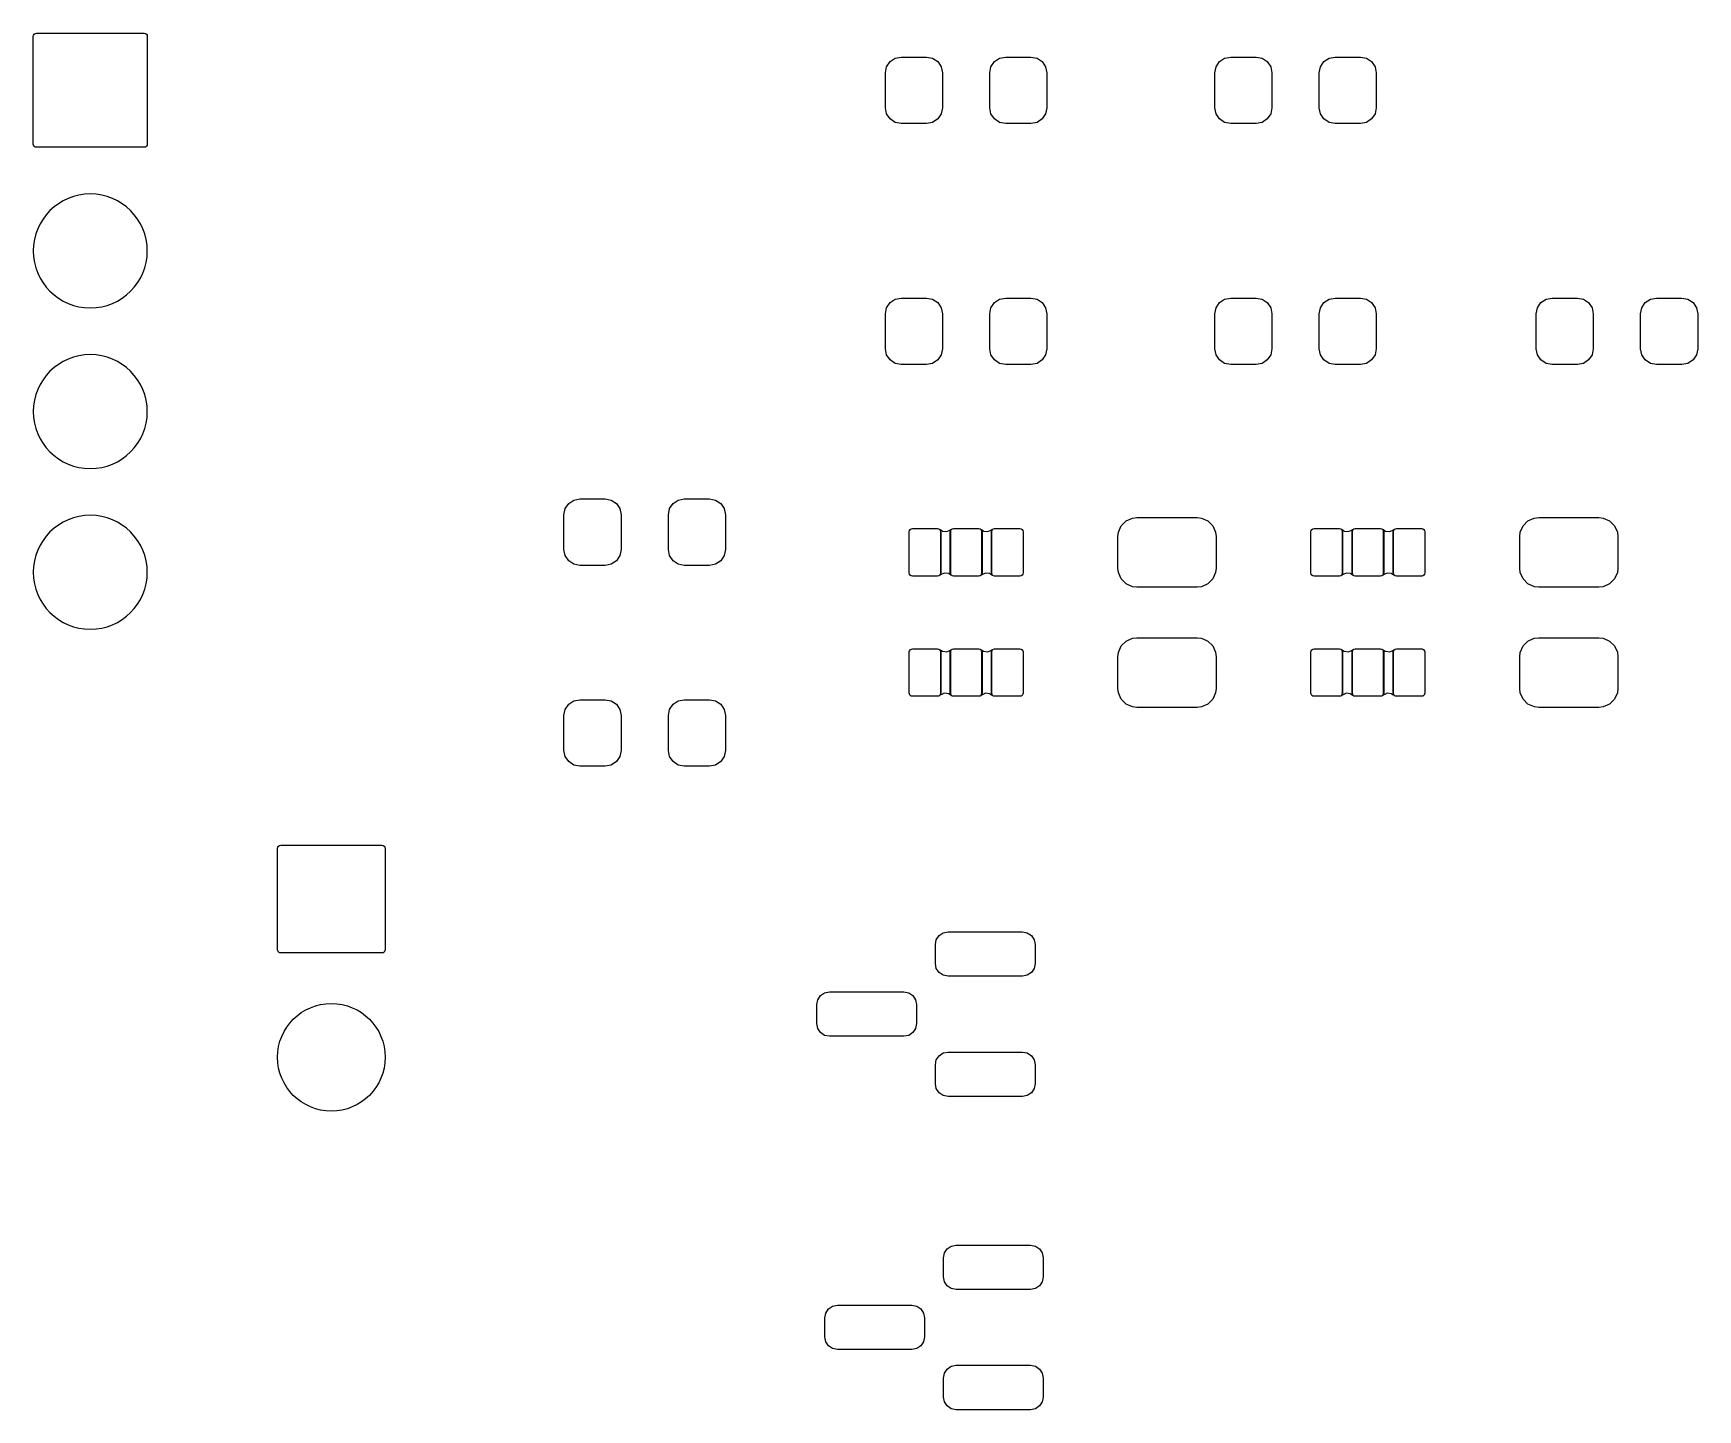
# Model space of a CAD drawing. Extents: x 121.7 to 176.8, y -123.1 to -75.3.
# Drawn here: x 121.65 to 147.96, y -97.06 to -75.3 of the extents above; entities that cross this region are included whole.
import ezdxf

# ---------------------------------------------------------------- set-up
doc = ezdxf.new("R2010")
doc.units = 0
doc.layers.add('BLACK', color=7, linetype='CONTINUOUS')

msp = doc.modelspace()

# ---------------------------------------------------------------- linework, layer by layer
at = {"layer": 'BLACK', "linetype": 'CONTINUOUS'}
for p, q in [((121.654, -75.35), (121.658, -75.3305)), ((121.654, -77.05), (121.654, -75.35)), ((121.658, -75.3305), (121.669, -75.3139)), ((121.669, -75.3139), (121.685, -75.3029)), ((121.685, -75.3029), (121.705, -75.299)), ((121.705, -75.299), (123.405, -75.299)), ((123.405, -75.299), (123.425, -75.3029)), ((123.425, -75.3029), (123.441, -75.3139)), ((123.441, -75.3139), (123.452, -75.3305)), ((123.452, -75.3305), (123.456, -75.35)), ((123.456, -75.35), (123.456, -77.05)), ((135.141, -75.8289), (135.196, -75.7475)), ((135.196, -75.7475), (135.277, -75.6931)), ((135.277, -75.6931), (135.373, -75.674)), ((135.373, -75.674), (135.773, -75.674)), ((135.773, -75.674), (135.869, -75.6931)), ((135.869, -75.6931), (135.95, -75.7475)), ((135.95, -75.7475), (136.005, -75.8289)), ((136.791, -75.8289), (136.846, -75.7475)), ((136.846, -75.7475), (136.927, -75.6931)), ((136.927, -75.6931), (137.023, -75.674)), ((137.023, -75.674), (137.423, -75.674)), ((137.423, -75.674), (137.519, -75.6931)), ((137.519, -75.6931), (137.6, -75.7475)), ((137.6, -75.7475), (137.655, -75.8289)), ((140.348, -75.8289), (140.403, -75.7475)), ((140.403, -75.7475), (140.484, -75.6931)), ((140.484, -75.6931), (140.58, -75.674)), ((140.58, -75.674), (140.98, -75.674)), ((140.98, -75.674), (141.076, -75.6931)), ((141.076, -75.6931), (141.157, -75.7475)), ((141.157, -75.7475), (141.212, -75.8289)), ((141.998, -75.8289), (142.053, -75.7475)), ((142.053, -75.7475), (142.134, -75.6931)), ((142.134, -75.6931), (142.23, -75.674)), ((142.23, -75.674), (142.63, -75.674)), ((142.63, -75.674), (142.726, -75.6931)), ((142.726, -75.6931), (142.807, -75.7475)), ((142.807, -75.7475), (142.862, -75.8289)), ((135.122, -75.925), (135.141, -75.8289)), ((135.122, -76.475), (135.122, -75.925)), ((136.005, -75.8289), (136.024, -75.925)), ((136.024, -75.925), (136.024, -76.475)), ((136.772, -75.925), (136.791, -75.8289)), ((136.772, -76.475), (136.772, -75.925)), ((137.655, -75.8289), (137.674, -75.925)), ((137.674, -75.925), (137.674, -76.475)), ((140.329, -75.925), (140.348, -75.8289)), ((140.329, -76.475), (140.329, -75.925)), ((141.212, -75.8289), (141.231, -75.925)), ((141.231, -75.925), (141.231, -76.475)), ((141.979, -75.925), (141.998, -75.8289)), ((141.979, -76.475), (141.979, -75.925)), ((142.862, -75.8289), (142.881, -75.925)), ((142.881, -75.925), (142.881, -76.475)), ((135.141, -76.5711), (135.122, -76.475)), ((136.024, -76.475), (136.005, -76.5711)), ((136.791, -76.5711), (136.772, -76.475)), ((137.674, -76.475), (137.655, -76.5711)), ((140.348, -76.5711), (140.329, -76.475)), ((141.231, -76.475), (141.212, -76.5711)), ((141.998, -76.5711), (141.979, -76.475)), ((142.881, -76.475), (142.862, -76.5711)), ((135.196, -76.6525), (135.141, -76.5711)), ((135.277, -76.7069), (135.196, -76.6525)), ((135.373, -76.726), (135.277, -76.7069)), ((135.773, -76.726), (135.373, -76.726)), ((135.869, -76.7069), (135.773, -76.726)), ((135.95, -76.6525), (135.869, -76.7069)), ((136.005, -76.5711), (135.95, -76.6525)), ((136.846, -76.6525), (136.791, -76.5711)), ((136.927, -76.7069), (136.846, -76.6525)), ((137.023, -76.726), (136.927, -76.7069)), ((137.423, -76.726), (137.023, -76.726)), ((137.519, -76.7069), (137.423, -76.726)), ((137.6, -76.6525), (137.519, -76.7069)), ((137.655, -76.5711), (137.6, -76.6525)), ((140.403, -76.6525), (140.348, -76.5711)), ((140.484, -76.7069), (140.403, -76.6525)), ((140.58, -76.726), (140.484, -76.7069)), ((140.98, -76.726), (140.58, -76.726)), ((141.076, -76.7069), (140.98, -76.726)), ((141.157, -76.6525), (141.076, -76.7069)), ((141.212, -76.5711), (141.157, -76.6525)), ((142.053, -76.6525), (141.998, -76.5711)), ((142.134, -76.7069), (142.053, -76.6525)), ((142.23, -76.726), (142.134, -76.7069)), ((142.63, -76.726), (142.23, -76.726)), ((142.726, -76.7069), (142.63, -76.726)), ((142.807, -76.6525), (142.726, -76.7069)), ((142.862, -76.5711), (142.807, -76.6525)), ((121.658, -77.0695), (121.654, -77.05)), ((121.669, -77.0861), (121.658, -77.0695)), ((123.452, -77.0695), (123.441, -77.0861)), ((123.456, -77.05), (123.452, -77.0695)), ((121.685, -77.0971), (121.669, -77.0861)), ((121.705, -77.101), (121.685, -77.0971)), ((123.405, -77.101), (121.705, -77.101)), ((123.425, -77.0971), (123.405, -77.101)), ((123.441, -77.0861), (123.425, -77.0971)), ((135.122, -79.735), (135.141, -79.6389)), ((135.141, -79.6389), (135.196, -79.5575)), ((135.196, -79.5575), (135.277, -79.5031)), ((135.277, -79.5031), (135.373, -79.484)), ((135.373, -79.484), (135.773, -79.484)), ((135.773, -79.484), (135.869, -79.5031)), ((135.869, -79.5031), (135.95, -79.5575)), ((135.95, -79.5575), (136.005, -79.6389)), ((136.005, -79.6389), (136.024, -79.735)), ((136.772, -79.735), (136.791, -79.6389)), ((136.791, -79.6389), (136.846, -79.5575)), ((136.846, -79.5575), (136.927, -79.5031)), ((136.927, -79.5031), (137.023, -79.484)), ((137.023, -79.484), (137.423, -79.484)), ((137.423, -79.484), (137.519, -79.5031)), ((137.519, -79.5031), (137.6, -79.5575)), ((137.6, -79.5575), (137.655, -79.6389)), ((137.655, -79.6389), (137.674, -79.735)), ((140.329, -79.735), (140.348, -79.6389)), ((140.348, -79.6389), (140.403, -79.5575)), ((140.403, -79.5575), (140.484, -79.5031)), ((140.484, -79.5031), (140.58, -79.484)), ((140.58, -79.484), (140.98, -79.484)), ((140.98, -79.484), (141.076, -79.5031)), ((141.076, -79.5031), (141.157, -79.5575)), ((141.157, -79.5575), (141.212, -79.6389)), ((141.212, -79.6389), (141.231, -79.735)), ((141.979, -79.735), (141.998, -79.6389)), ((141.998, -79.6389), (142.053, -79.5575)), ((142.053, -79.5575), (142.134, -79.5031)), ((142.134, -79.5031), (142.23, -79.484)), ((142.23, -79.484), (142.63, -79.484)), ((142.63, -79.484), (142.726, -79.5031)), ((142.726, -79.5031), (142.807, -79.5575)), ((142.807, -79.5575), (142.862, -79.6389)), ((142.862, -79.6389), (142.881, -79.735)), ((145.409, -79.735), (145.428, -79.6389)), ((145.428, -79.6389), (145.483, -79.5575)), ((145.483, -79.5575), (145.564, -79.5031)), ((145.564, -79.5031), (145.66, -79.484)), ((145.66, -79.484), (146.06, -79.484)), ((146.06, -79.484), (146.156, -79.5031)), ((146.156, -79.5031), (146.237, -79.5575)), ((146.237, -79.5575), (146.292, -79.6389)), ((146.292, -79.6389), (146.311, -79.735)), ((147.059, -79.735), (147.078, -79.6389)), ((147.078, -79.6389), (147.133, -79.5575)), ((147.133, -79.5575), (147.214, -79.5031)), ((147.214, -79.5031), (147.31, -79.484)), ((147.31, -79.484), (147.71, -79.484)), ((147.71, -79.484), (147.806, -79.5031)), ((147.806, -79.5031), (147.887, -79.5575)), ((147.887, -79.5575), (147.942, -79.6389)), ((147.942, -79.6389), (147.961, -79.735)), ((135.122, -80.285), (135.122, -79.735)), ((136.024, -79.735), (136.024, -80.285)), ((136.772, -80.285), (136.772, -79.735)), ((137.674, -79.735), (137.674, -80.285)), ((140.329, -80.285), (140.329, -79.735)), ((141.231, -79.735), (141.231, -80.285)), ((141.979, -80.285), (141.979, -79.735)), ((142.881, -79.735), (142.881, -80.285)), ((145.409, -80.285), (145.409, -79.735)), ((146.311, -79.735), (146.311, -80.285)), ((147.059, -80.285), (147.059, -79.735)), ((147.961, -79.735), (147.961, -80.285)), ((135.141, -80.3811), (135.122, -80.285)), ((135.196, -80.4625), (135.141, -80.3811)), ((135.277, -80.5169), (135.196, -80.4625)), ((135.95, -80.4625), (135.869, -80.5169)), ((136.005, -80.3811), (135.95, -80.4625)), ((136.024, -80.285), (136.005, -80.3811)), ((136.791, -80.3811), (136.772, -80.285)), ((136.846, -80.4625), (136.791, -80.3811)), ((136.927, -80.5169), (136.846, -80.4625)), ((137.6, -80.4625), (137.519, -80.5169)), ((137.655, -80.3811), (137.6, -80.4625)), ((137.674, -80.285), (137.655, -80.3811)), ((140.348, -80.3811), (140.329, -80.285)), ((140.403, -80.4625), (140.348, -80.3811)), ((140.484, -80.5169), (140.403, -80.4625)), ((141.157, -80.4625), (141.076, -80.5169)), ((141.212, -80.3811), (141.157, -80.4625)), ((141.231, -80.285), (141.212, -80.3811)), ((141.998, -80.3811), (141.979, -80.285)), ((142.053, -80.4625), (141.998, -80.3811)), ((142.134, -80.5169), (142.053, -80.4625)), ((142.807, -80.4625), (142.726, -80.5169)), ((142.862, -80.3811), (142.807, -80.4625)), ((142.881, -80.285), (142.862, -80.3811)), ((145.428, -80.3811), (145.409, -80.285)), ((145.483, -80.4625), (145.428, -80.3811)), ((145.564, -80.5169), (145.483, -80.4625)), ((146.237, -80.4625), (146.156, -80.5169)), ((146.292, -80.3811), (146.237, -80.4625)), ((146.311, -80.285), (146.292, -80.3811)), ((147.078, -80.3811), (147.059, -80.285)), ((147.133, -80.4625), (147.078, -80.3811)), ((147.214, -80.5169), (147.133, -80.4625)), ((147.887, -80.4625), (147.806, -80.5169)), ((147.942, -80.3811), (147.887, -80.4625)), ((147.961, -80.285), (147.942, -80.3811)), ((135.373, -80.536), (135.277, -80.5169)), ((135.773, -80.536), (135.373, -80.536)), ((135.869, -80.5169), (135.773, -80.536)), ((137.023, -80.536), (136.927, -80.5169)), ((137.423, -80.536), (137.023, -80.536)), ((137.519, -80.5169), (137.423, -80.536)), ((140.58, -80.536), (140.484, -80.5169)), ((140.98, -80.536), (140.58, -80.536)), ((141.076, -80.5169), (140.98, -80.536)), ((142.23, -80.536), (142.134, -80.5169)), ((142.63, -80.536), (142.23, -80.536)), ((142.726, -80.5169), (142.63, -80.536)), ((145.66, -80.536), (145.564, -80.5169)), ((146.06, -80.536), (145.66, -80.536)), ((146.156, -80.5169), (146.06, -80.536)), ((147.31, -80.536), (147.214, -80.5169)), ((147.71, -80.536), (147.31, -80.536)), ((147.806, -80.5169), (147.71, -80.536)), ((130.042, -82.91), (130.061, -82.8139)), ((130.061, -82.8139), (130.116, -82.7325)), ((130.116, -82.7325), (130.197, -82.6781)), ((130.197, -82.6781), (130.293, -82.659)), ((130.293, -82.659), (130.693, -82.659)), ((130.693, -82.659), (130.789, -82.6781)), ((130.789, -82.6781), (130.87, -82.7325)), ((130.87, -82.7325), (130.925, -82.8139)), ((130.925, -82.8139), (130.944, -82.91)), ((131.692, -82.91), (131.711, -82.8139)), ((131.711, -82.8139), (131.766, -82.7325)), ((131.766, -82.7325), (131.847, -82.6781)), ((131.847, -82.6781), (131.943, -82.659)), ((131.943, -82.659), (132.343, -82.659)), ((132.343, -82.659), (132.439, -82.6781)), ((132.439, -82.6781), (132.52, -82.7325)), ((132.52, -82.7325), (132.575, -82.8139)), ((132.575, -82.8139), (132.594, -82.91)), ((130.042, -83.46), (130.042, -82.91)), ((130.944, -82.91), (130.944, -83.46)), ((131.692, -83.46), (131.692, -82.91)), ((132.594, -82.91), (132.594, -83.46)), ((135.528, -83.1329), (135.548, -83.129)), ((135.548, -83.129), (135.948, -83.129)), ((135.948, -83.129), (135.968, -83.1329)), ((136.178, -83.1329), (136.198, -83.129)), ((136.198, -83.129), (136.598, -83.129)), ((136.598, -83.129), (136.618, -83.1329)), ((136.828, -83.1329), (136.848, -83.129)), ((136.848, -83.129), (137.248, -83.129)), ((137.248, -83.129), (137.268, -83.1329)), ((138.805, -83.1858), (138.85, -83.0849)), ((138.85, -83.0849), (138.928, -83.0069)), ((138.928, -83.0069), (139.028, -82.9622)), ((139.028, -82.9622), (139.098, -82.954)), ((139.098, -82.954), (140.048, -82.954)), ((140.048, -82.954), (140.117, -82.9621)), ((140.117, -82.9621), (140.218, -83.0066)), ((140.218, -83.0066), (140.296, -83.0845)), ((140.296, -83.0845), (140.341, -83.1852)), ((141.878, -83.1329), (141.898, -83.129)), ((141.898, -83.129), (142.298, -83.129)), ((142.298, -83.129), (142.318, -83.1329)), ((142.528, -83.1329), (142.548, -83.129)), ((142.548, -83.129), (142.948, -83.129)), ((142.948, -83.129), (142.968, -83.1329)), ((143.178, -83.1329), (143.198, -83.129)), ((143.198, -83.129), (143.598, -83.129)), ((143.598, -83.129), (143.618, -83.1329)), ((145.155, -83.1858), (145.2, -83.0849)), ((145.2, -83.0849), (145.278, -83.0069)), ((145.278, -83.0069), (145.378, -82.9622)), ((145.378, -82.9622), (145.448, -82.954)), ((145.448, -82.954), (146.398, -82.954)), ((146.398, -82.954), (146.467, -82.9621)), ((146.467, -82.9621), (146.568, -83.0066)), ((146.568, -83.0066), (146.646, -83.0845)), ((146.646, -83.0845), (146.691, -83.1852)), ((135.497, -83.18), (135.501, -83.1605)), ((135.497, -83.83), (135.497, -83.18)), ((135.501, -83.1605), (135.512, -83.1439)), ((135.512, -83.1439), (135.528, -83.1329)), ((135.968, -83.1329), (135.984, -83.1439)), ((135.984, -83.1439), (135.995, -83.1605)), ((135.986, -83.1483), (135.987, -83.1472)), ((135.986, -83.1503), (135.986, -83.1483)), ((135.993, -83.1613), (135.986, -83.1503)), ((135.987, -83.1472), (135.989, -83.1475)), ((135.989, -83.1475), (136.002, -83.1567)), ((135.997, -83.1802), (135.993, -83.1613)), ((135.995, -83.1605), (135.999, -83.18)), ((135.997, -83.8298), (135.997, -83.1802)), ((135.999, -83.18), (135.999, -83.83)), ((136.002, -83.1567), (136.004, -83.155)), ((136.004, -83.155), (136.005, -83.1541)), ((136.005, -83.1541), (136.007, -83.1545)), ((136.007, -83.1545), (136.024, -83.1691)), ((136.024, -83.1691), (136.093, -83.1777)), ((136.093, -83.1777), (136.14, -83.1549)), ((136.14, -83.1549), (136.142, -83.1551)), ((136.142, -83.1551), (136.143, -83.1556)), ((136.143, -83.1556), (136.144, -83.1567)), ((136.144, -83.1567), (136.157, -83.1475)), ((136.147, -83.18), (136.151, -83.1605)), ((136.147, -83.83), (136.147, -83.18)), ((136.153, -83.1613), (136.149, -83.1802)), ((136.149, -83.1802), (136.149, -83.8298)), ((136.151, -83.1605), (136.162, -83.1439)), ((136.16, -83.1503), (136.153, -83.1613)), ((136.157, -83.1475), (136.159, -83.1474)), ((136.159, -83.1474), (136.16, -83.149)), ((136.16, -83.149), (136.16, -83.1503)), ((136.162, -83.1439), (136.178, -83.1329)), ((136.618, -83.1329), (136.634, -83.1439)), ((136.634, -83.1439), (136.645, -83.1605)), ((136.636, -83.1483), (136.637, -83.1472)), ((136.636, -83.1503), (136.636, -83.1483)), ((136.643, -83.1613), (136.636, -83.1503)), ((136.637, -83.1472), (136.639, -83.1475)), ((136.639, -83.1475), (136.652, -83.1567)), ((136.647, -83.1802), (136.643, -83.1613)), ((136.645, -83.1605), (136.649, -83.18)), ((136.647, -83.8298), (136.647, -83.1802)), ((136.649, -83.18), (136.649, -83.83)), ((136.652, -83.1567), (136.654, -83.155)), ((136.654, -83.155), (136.655, -83.1541)), ((136.655, -83.1541), (136.657, -83.1545)), ((136.657, -83.1545), (136.674, -83.1691)), ((136.674, -83.1691), (136.743, -83.1777)), ((136.743, -83.1777), (136.79, -83.1549)), ((136.79, -83.1549), (136.792, -83.1551)), ((136.792, -83.1551), (136.793, -83.1556)), ((136.793, -83.1556), (136.794, -83.1567)), ((136.794, -83.1567), (136.807, -83.1475)), ((136.797, -83.18), (136.801, -83.1605)), ((136.797, -83.83), (136.797, -83.18)), ((136.803, -83.1613), (136.799, -83.1802)), ((136.799, -83.1802), (136.799, -83.8298)), ((136.801, -83.1605), (136.812, -83.1439)), ((136.81, -83.1503), (136.803, -83.1613)), ((136.807, -83.1475), (136.809, -83.1474)), ((136.809, -83.1474), (136.81, -83.149)), ((136.81, -83.149), (136.81, -83.1503)), ((136.812, -83.1439), (136.828, -83.1329)), ((137.268, -83.1329), (137.284, -83.1439)), ((137.284, -83.1439), (137.295, -83.1605)), ((137.295, -83.1605), (137.299, -83.18)), ((137.299, -83.18), (137.299, -83.83)), ((138.797, -83.255), (138.805, -83.1858)), ((138.797, -83.755), (138.797, -83.255)), ((140.341, -83.1852), (140.349, -83.255)), ((140.349, -83.255), (140.349, -83.755)), ((141.847, -83.18), (141.851, -83.1605)), ((141.847, -83.83), (141.847, -83.18)), ((141.851, -83.1605), (141.862, -83.1439)), ((141.862, -83.1439), (141.878, -83.1329)), ((142.318, -83.1329), (142.334, -83.1439)), ((142.334, -83.1439), (142.345, -83.1605)), ((142.336, -83.1483), (142.337, -83.1472)), ((142.336, -83.1503), (142.336, -83.1483)), ((142.343, -83.1613), (142.336, -83.1503)), ((142.337, -83.1472), (142.339, -83.1475)), ((142.339, -83.1475), (142.352, -83.1567)), ((142.347, -83.1802), (142.343, -83.1613)), ((142.345, -83.1605), (142.349, -83.18)), ((142.347, -83.8298), (142.347, -83.1802)), ((142.349, -83.18), (142.349, -83.83)), ((142.352, -83.1567), (142.354, -83.155)), ((142.354, -83.155), (142.355, -83.1541)), ((142.355, -83.1541), (142.357, -83.1545)), ((142.357, -83.1545), (142.374, -83.1691)), ((142.374, -83.1691), (142.443, -83.1777)), ((142.443, -83.1777), (142.49, -83.1549)), ((142.49, -83.1549), (142.492, -83.1551)), ((142.492, -83.1551), (142.493, -83.1556)), ((142.493, -83.1556), (142.494, -83.1567)), ((142.494, -83.1567), (142.507, -83.1475)), ((142.497, -83.18), (142.501, -83.1605)), ((142.497, -83.83), (142.497, -83.18)), ((142.503, -83.1613), (142.499, -83.1802)), ((142.499, -83.1802), (142.499, -83.8298)), ((142.501, -83.1605), (142.512, -83.1439)), ((142.51, -83.1503), (142.503, -83.1613)), ((142.507, -83.1475), (142.509, -83.1474)), ((142.509, -83.1474), (142.51, -83.149)), ((142.51, -83.149), (142.51, -83.1503)), ((142.512, -83.1439), (142.528, -83.1329)), ((142.968, -83.1329), (142.984, -83.1439)), ((142.984, -83.1439), (142.995, -83.1605)), ((142.986, -83.1483), (142.987, -83.1472)), ((142.986, -83.1503), (142.986, -83.1483)), ((142.993, -83.1613), (142.986, -83.1503)), ((142.987, -83.1472), (142.989, -83.1475)), ((142.989, -83.1475), (143.002, -83.1567)), ((142.997, -83.1802), (142.993, -83.1613)), ((142.995, -83.1605), (142.999, -83.18)), ((142.997, -83.8298), (142.997, -83.1802)), ((142.999, -83.18), (142.999, -83.83)), ((143.002, -83.1567), (143.004, -83.155)), ((143.004, -83.155), (143.005, -83.1541)), ((143.005, -83.1541), (143.007, -83.1545)), ((143.007, -83.1545), (143.024, -83.1691)), ((143.024, -83.1691), (143.093, -83.1777)), ((143.093, -83.1777), (143.14, -83.1549)), ((143.14, -83.1549), (143.142, -83.1551)), ((143.142, -83.1551), (143.143, -83.1556)), ((143.143, -83.1556), (143.144, -83.1567)), ((143.144, -83.1567), (143.157, -83.1475)), ((143.147, -83.18), (143.151, -83.1605)), ((143.147, -83.83), (143.147, -83.18)), ((143.153, -83.1613), (143.149, -83.1802)), ((143.149, -83.1802), (143.149, -83.8298)), ((143.151, -83.1605), (143.162, -83.1439)), ((143.16, -83.1503), (143.153, -83.1613)), ((143.157, -83.1475), (143.159, -83.1474)), ((143.159, -83.1474), (143.16, -83.149)), ((143.16, -83.149), (143.16, -83.1503)), ((143.162, -83.1439), (143.178, -83.1329)), ((143.618, -83.1329), (143.634, -83.1439)), ((143.634, -83.1439), (143.645, -83.1605)), ((143.645, -83.1605), (143.649, -83.18)), ((143.649, -83.18), (143.649, -83.83)), ((145.147, -83.255), (145.155, -83.1858)), ((145.147, -83.755), (145.147, -83.255)), ((146.691, -83.1852), (146.699, -83.255)), ((146.699, -83.255), (146.699, -83.755)), ((130.061, -83.5561), (130.042, -83.46)), ((130.116, -83.6375), (130.061, -83.5561)), ((130.197, -83.6919), (130.116, -83.6375)), ((130.87, -83.6375), (130.789, -83.6919)), ((130.925, -83.5561), (130.87, -83.6375)), ((130.944, -83.46), (130.925, -83.5561)), ((131.711, -83.5561), (131.692, -83.46)), ((131.766, -83.6375), (131.711, -83.5561)), ((131.847, -83.6919), (131.766, -83.6375)), ((132.52, -83.6375), (132.439, -83.6919)), ((132.575, -83.5561), (132.52, -83.6375)), ((132.594, -83.46), (132.575, -83.5561)), ((130.293, -83.711), (130.197, -83.6919)), ((130.693, -83.711), (130.293, -83.711)), ((130.789, -83.6919), (130.693, -83.711)), ((131.943, -83.711), (131.847, -83.6919)), ((132.343, -83.711), (131.943, -83.711)), ((132.439, -83.6919), (132.343, -83.711)), ((135.501, -83.8495), (135.497, -83.83)), ((135.512, -83.8661), (135.501, -83.8495)), ((135.528, -83.8771), (135.512, -83.8661)), ((135.548, -83.881), (135.528, -83.8771)), ((135.948, -83.881), (135.548, -83.881)), ((135.968, -83.8771), (135.948, -83.881)), ((135.984, -83.8661), (135.968, -83.8771)), ((135.995, -83.8495), (135.984, -83.8661)), ((135.986, -83.8597), (135.993, -83.8487)), ((135.986, -83.861), (135.986, -83.8597)), ((135.987, -83.8626), (135.986, -83.861)), ((135.989, -83.8625), (135.987, -83.8626)), ((136.002, -83.8533), (135.989, -83.8625)), ((135.993, -83.8487), (135.997, -83.8298)), ((135.999, -83.83), (135.995, -83.8495)), ((136.003, -83.8544), (136.002, -83.8533)), ((136.004, -83.8549), (136.003, -83.8544)), ((136.006, -83.8551), (136.004, -83.8549)), ((136.053, -83.8323), (136.006, -83.8551)), ((136.122, -83.8409), (136.053, -83.8323)), ((136.139, -83.8555), (136.122, -83.8409)), ((136.141, -83.8559), (136.139, -83.8555)), ((136.142, -83.855), (136.141, -83.8559)), ((136.144, -83.8533), (136.142, -83.855)), ((136.157, -83.8625), (136.144, -83.8533)), ((136.151, -83.8495), (136.147, -83.83)), ((136.149, -83.8298), (136.153, -83.8487)), ((136.162, -83.8661), (136.151, -83.8495)), ((136.153, -83.8487), (136.16, -83.8597)), ((136.159, -83.8628), (136.157, -83.8625)), ((136.16, -83.8617), (136.159, -83.8628)), ((136.16, -83.8597), (136.16, -83.8617)), ((136.178, -83.8771), (136.162, -83.8661)), ((136.198, -83.881), (136.178, -83.8771)), ((136.598, -83.881), (136.198, -83.881)), ((136.618, -83.8771), (136.598, -83.881)), ((136.634, -83.8661), (136.618, -83.8771)), ((136.645, -83.8495), (136.634, -83.8661)), ((136.636, -83.8597), (136.643, -83.8487)), ((136.636, -83.861), (136.636, -83.8597)), ((136.637, -83.8626), (136.636, -83.861)), ((136.639, -83.8625), (136.637, -83.8626)), ((136.652, -83.8533), (136.639, -83.8625)), ((136.643, -83.8487), (136.647, -83.8298)), ((136.649, -83.83), (136.645, -83.8495)), ((136.653, -83.8544), (136.652, -83.8533)), ((136.654, -83.8549), (136.653, -83.8544)), ((136.656, -83.8551), (136.654, -83.8549)), ((136.703, -83.8323), (136.656, -83.8551)), ((136.772, -83.8409), (136.703, -83.8323)), ((136.789, -83.8555), (136.772, -83.8409)), ((136.791, -83.8559), (136.789, -83.8555)), ((136.792, -83.855), (136.791, -83.8559)), ((136.794, -83.8533), (136.792, -83.855)), ((136.807, -83.8625), (136.794, -83.8533)), ((136.801, -83.8495), (136.797, -83.83)), ((136.799, -83.8298), (136.803, -83.8487)), ((136.812, -83.8661), (136.801, -83.8495)), ((136.803, -83.8487), (136.81, -83.8597)), ((136.809, -83.8628), (136.807, -83.8625)), ((136.81, -83.8617), (136.809, -83.8628)), ((136.81, -83.8597), (136.81, -83.8617)), ((136.828, -83.8771), (136.812, -83.8661)), ((136.848, -83.881), (136.828, -83.8771)), ((137.248, -83.881), (136.848, -83.881)), ((137.268, -83.8771), (137.248, -83.881)), ((137.284, -83.8661), (137.268, -83.8771)), ((137.295, -83.8495), (137.284, -83.8661)), ((137.299, -83.83), (137.295, -83.8495)), ((138.805, -83.8248), (138.797, -83.755)), ((138.85, -83.9255), (138.805, -83.8248)), ((140.341, -83.8242), (140.296, -83.9251)), ((140.349, -83.755), (140.341, -83.8242)), ((141.851, -83.8495), (141.847, -83.83)), ((141.862, -83.8661), (141.851, -83.8495)), ((141.878, -83.8771), (141.862, -83.8661)), ((141.898, -83.881), (141.878, -83.8771)), ((142.298, -83.881), (141.898, -83.881)), ((142.318, -83.8771), (142.298, -83.881)), ((142.334, -83.8661), (142.318, -83.8771)), ((142.345, -83.8495), (142.334, -83.8661)), ((142.336, -83.8597), (142.343, -83.8487)), ((142.336, -83.861), (142.336, -83.8597)), ((142.337, -83.8626), (142.336, -83.861)), ((142.339, -83.8625), (142.337, -83.8626)), ((142.352, -83.8533), (142.339, -83.8625)), ((142.343, -83.8487), (142.347, -83.8298)), ((142.349, -83.83), (142.345, -83.8495)), ((142.353, -83.8544), (142.352, -83.8533)), ((142.354, -83.8549), (142.353, -83.8544)), ((142.356, -83.8551), (142.354, -83.8549)), ((142.403, -83.8323), (142.356, -83.8551)), ((142.472, -83.8409), (142.403, -83.8323)), ((142.489, -83.8555), (142.472, -83.8409)), ((142.491, -83.8559), (142.489, -83.8555)), ((142.492, -83.855), (142.491, -83.8559)), ((142.494, -83.8533), (142.492, -83.855)), ((142.507, -83.8625), (142.494, -83.8533)), ((142.501, -83.8495), (142.497, -83.83)), ((142.499, -83.8298), (142.503, -83.8487)), ((142.512, -83.8661), (142.501, -83.8495)), ((142.503, -83.8487), (142.51, -83.8597)), ((142.509, -83.8628), (142.507, -83.8625)), ((142.51, -83.8617), (142.509, -83.8628)), ((142.51, -83.8597), (142.51, -83.8617)), ((142.528, -83.8771), (142.512, -83.8661)), ((142.548, -83.881), (142.528, -83.8771)), ((142.948, -83.881), (142.548, -83.881)), ((142.968, -83.8771), (142.948, -83.881)), ((142.984, -83.8661), (142.968, -83.8771)), ((142.995, -83.8495), (142.984, -83.8661)), ((142.986, -83.8597), (142.993, -83.8487)), ((142.986, -83.861), (142.986, -83.8597)), ((142.987, -83.8626), (142.986, -83.861)), ((142.989, -83.8625), (142.987, -83.8626)), ((143.002, -83.8533), (142.989, -83.8625)), ((142.993, -83.8487), (142.997, -83.8298)), ((142.999, -83.83), (142.995, -83.8495)), ((143.003, -83.8544), (143.002, -83.8533)), ((143.004, -83.8549), (143.003, -83.8544)), ((143.006, -83.8551), (143.004, -83.8549)), ((143.053, -83.8323), (143.006, -83.8551)), ((143.122, -83.8409), (143.053, -83.8323)), ((143.139, -83.8555), (143.122, -83.8409)), ((143.141, -83.8559), (143.139, -83.8555)), ((143.142, -83.855), (143.141, -83.8559)), ((143.144, -83.8533), (143.142, -83.855)), ((143.157, -83.8625), (143.144, -83.8533)), ((143.151, -83.8495), (143.147, -83.83)), ((143.149, -83.8298), (143.153, -83.8487)), ((143.162, -83.8661), (143.151, -83.8495)), ((143.153, -83.8487), (143.16, -83.8597)), ((143.159, -83.8628), (143.157, -83.8625)), ((143.16, -83.8617), (143.159, -83.8628)), ((143.16, -83.8597), (143.16, -83.8617)), ((143.178, -83.8771), (143.162, -83.8661)), ((143.198, -83.881), (143.178, -83.8771)), ((143.598, -83.881), (143.198, -83.881)), ((143.618, -83.8771), (143.598, -83.881)), ((143.634, -83.8661), (143.618, -83.8771)), ((143.645, -83.8495), (143.634, -83.8661)), ((143.649, -83.83), (143.645, -83.8495)), ((145.155, -83.8248), (145.147, -83.755)), ((145.2, -83.9255), (145.155, -83.8248)), ((146.691, -83.8242), (146.646, -83.9251)), ((146.699, -83.755), (146.691, -83.8242)), ((138.928, -84.0034), (138.85, -83.9255)), ((139.029, -84.0479), (138.928, -84.0034)), ((139.098, -84.056), (139.029, -84.0479)), ((140.048, -84.056), (139.098, -84.056)), ((140.118, -84.0478), (140.048, -84.056)), ((140.218, -84.0031), (140.118, -84.0478)), ((140.296, -83.9251), (140.218, -84.0031)), ((145.278, -84.0034), (145.2, -83.9255)), ((145.379, -84.0479), (145.278, -84.0034)), ((145.448, -84.056), (145.379, -84.0479)), ((146.398, -84.056), (145.448, -84.056)), ((146.468, -84.0478), (146.398, -84.056)), ((146.568, -84.0031), (146.468, -84.0478)), ((146.646, -83.9251), (146.568, -84.0031)), ((138.85, -84.9849), (138.928, -84.9069)), ((138.928, -84.9069), (139.028, -84.8622)), ((139.028, -84.8622), (139.098, -84.854)), ((139.098, -84.854), (140.048, -84.854)), ((140.048, -84.854), (140.117, -84.8621)), ((140.117, -84.8621), (140.218, -84.9066)), ((140.218, -84.9066), (140.296, -84.9845)), ((145.2, -84.9849), (145.278, -84.9069)), ((145.278, -84.9069), (145.378, -84.8622)), ((145.378, -84.8622), (145.448, -84.854)), ((145.448, -84.854), (146.398, -84.854)), ((146.398, -84.854), (146.467, -84.8621)), ((146.467, -84.8621), (146.568, -84.9066)), ((146.568, -84.9066), (146.646, -84.9845)), ((135.497, -85.08), (135.501, -85.0605)), ((135.497, -85.73), (135.497, -85.08)), ((135.501, -85.0605), (135.512, -85.0439)), ((135.512, -85.0439), (135.528, -85.0329)), ((135.528, -85.0329), (135.548, -85.029)), ((135.548, -85.029), (135.948, -85.029)), ((135.948, -85.029), (135.968, -85.0329)), ((135.968, -85.0329), (135.984, -85.0439)), ((135.984, -85.0439), (135.995, -85.0605)), ((135.986, -85.0483), (135.987, -85.0472)), ((135.986, -85.0503), (135.986, -85.0483)), ((135.993, -85.0613), (135.986, -85.0503)), ((135.987, -85.0472), (135.989, -85.0475)), ((135.989, -85.0475), (136.002, -85.0567)), ((135.997, -85.0802), (135.993, -85.0613)), ((135.995, -85.0605), (135.999, -85.08)), ((135.997, -85.7298), (135.997, -85.0802)), ((135.999, -85.08), (135.999, -85.73)), ((136.002, -85.0567), (136.004, -85.055)), ((136.004, -85.055), (136.005, -85.0541)), ((136.005, -85.0541), (136.007, -85.0545)), ((136.007, -85.0545), (136.024, -85.0691)), ((136.024, -85.0691), (136.093, -85.0777)), ((136.093, -85.0777), (136.14, -85.0549)), ((136.14, -85.0549), (136.142, -85.0551)), ((136.142, -85.0551), (136.143, -85.0556)), ((136.143, -85.0556), (136.144, -85.0567)), ((136.144, -85.0567), (136.157, -85.0475)), ((136.147, -85.08), (136.151, -85.0605)), ((136.147, -85.73), (136.147, -85.08)), ((136.153, -85.0613), (136.149, -85.0802)), ((136.149, -85.0802), (136.149, -85.7298)), ((136.151, -85.0605), (136.162, -85.0439)), ((136.16, -85.0503), (136.153, -85.0613)), ((136.157, -85.0475), (136.159, -85.0474)), ((136.159, -85.0474), (136.16, -85.049)), ((136.16, -85.049), (136.16, -85.0503)), ((136.162, -85.0439), (136.178, -85.0329)), ((136.178, -85.0329), (136.198, -85.029)), ((136.198, -85.029), (136.598, -85.029)), ((136.598, -85.029), (136.618, -85.0329)), ((136.618, -85.0329), (136.634, -85.0439)), ((136.634, -85.0439), (136.645, -85.0605)), ((136.636, -85.0483), (136.637, -85.0472)), ((136.636, -85.0503), (136.636, -85.0483)), ((136.643, -85.0613), (136.636, -85.0503)), ((136.637, -85.0472), (136.639, -85.0475)), ((136.639, -85.0475), (136.652, -85.0567)), ((136.647, -85.0802), (136.643, -85.0613)), ((136.645, -85.0605), (136.649, -85.08)), ((136.647, -85.7298), (136.647, -85.0802)), ((136.649, -85.08), (136.649, -85.73)), ((136.652, -85.0567), (136.654, -85.055)), ((136.654, -85.055), (136.655, -85.0541)), ((136.655, -85.0541), (136.657, -85.0545)), ((136.657, -85.0545), (136.674, -85.0691)), ((136.674, -85.0691), (136.743, -85.0777)), ((136.743, -85.0777), (136.79, -85.0549)), ((136.79, -85.0549), (136.792, -85.0551)), ((136.792, -85.0551), (136.793, -85.0556)), ((136.793, -85.0556), (136.794, -85.0567)), ((136.794, -85.0567), (136.807, -85.0475)), ((136.797, -85.08), (136.801, -85.0605)), ((136.797, -85.73), (136.797, -85.08)), ((136.803, -85.0613), (136.799, -85.0802)), ((136.799, -85.0802), (136.799, -85.7298)), ((136.801, -85.0605), (136.812, -85.0439)), ((136.81, -85.0503), (136.803, -85.0613)), ((136.807, -85.0475), (136.809, -85.0474)), ((136.809, -85.0474), (136.81, -85.049)), ((136.81, -85.049), (136.81, -85.0503)), ((136.812, -85.0439), (136.828, -85.0329)), ((136.828, -85.0329), (136.848, -85.029)), ((136.848, -85.029), (137.248, -85.029)), ((137.248, -85.029), (137.268, -85.0329)), ((137.268, -85.0329), (137.284, -85.0439)), ((137.284, -85.0439), (137.295, -85.0605)), ((137.295, -85.0605), (137.299, -85.08)), ((137.299, -85.08), (137.299, -85.73)), ((138.797, -85.155), (138.805, -85.0858)), ((138.797, -85.655), (138.797, -85.155)), ((138.805, -85.0858), (138.85, -84.9849)), ((140.296, -84.9845), (140.341, -85.0852)), ((140.341, -85.0852), (140.349, -85.155)), ((140.349, -85.155), (140.349, -85.655)), ((141.847, -85.08), (141.851, -85.0605)), ((141.847, -85.73), (141.847, -85.08)), ((141.851, -85.0605), (141.862, -85.0439)), ((141.862, -85.0439), (141.878, -85.0329)), ((141.878, -85.0329), (141.898, -85.029)), ((141.898, -85.029), (142.298, -85.029)), ((142.298, -85.029), (142.318, -85.0329)), ((142.318, -85.0329), (142.334, -85.0439)), ((142.334, -85.0439), (142.345, -85.0605)), ((142.336, -85.0483), (142.337, -85.0472)), ((142.336, -85.0503), (142.336, -85.0483)), ((142.343, -85.0613), (142.336, -85.0503)), ((142.337, -85.0472), (142.339, -85.0475)), ((142.339, -85.0475), (142.352, -85.0567)), ((142.347, -85.0802), (142.343, -85.0613)), ((142.345, -85.0605), (142.349, -85.08)), ((142.347, -85.7298), (142.347, -85.0802)), ((142.349, -85.08), (142.349, -85.73)), ((142.352, -85.0567), (142.354, -85.055)), ((142.354, -85.055), (142.355, -85.0541)), ((142.355, -85.0541), (142.357, -85.0545)), ((142.357, -85.0545), (142.374, -85.0691)), ((142.374, -85.0691), (142.443, -85.0777)), ((142.443, -85.0777), (142.49, -85.0549)), ((142.49, -85.0549), (142.492, -85.0551)), ((142.492, -85.0551), (142.493, -85.0556)), ((142.493, -85.0556), (142.494, -85.0567)), ((142.494, -85.0567), (142.507, -85.0475)), ((142.497, -85.08), (142.501, -85.0605)), ((142.497, -85.73), (142.497, -85.08)), ((142.503, -85.0613), (142.499, -85.0802)), ((142.499, -85.0802), (142.499, -85.7298)), ((142.501, -85.0605), (142.512, -85.0439)), ((142.51, -85.0503), (142.503, -85.0613)), ((142.507, -85.0475), (142.509, -85.0474)), ((142.509, -85.0474), (142.51, -85.049)), ((142.51, -85.049), (142.51, -85.0503)), ((142.512, -85.0439), (142.528, -85.0329)), ((142.528, -85.0329), (142.548, -85.029)), ((142.548, -85.029), (142.948, -85.029)), ((142.948, -85.029), (142.968, -85.0329)), ((142.968, -85.0329), (142.984, -85.0439)), ((142.984, -85.0439), (142.995, -85.0605)), ((142.986, -85.0483), (142.987, -85.0472)), ((142.986, -85.0503), (142.986, -85.0483)), ((142.993, -85.0613), (142.986, -85.0503)), ((142.987, -85.0472), (142.989, -85.0475)), ((142.989, -85.0475), (143.002, -85.0567)), ((142.997, -85.0802), (142.993, -85.0613)), ((142.995, -85.0605), (142.999, -85.08)), ((142.997, -85.7298), (142.997, -85.0802)), ((142.999, -85.08), (142.999, -85.73)), ((143.002, -85.0567), (143.004, -85.055)), ((143.004, -85.055), (143.005, -85.0541)), ((143.005, -85.0541), (143.007, -85.0545)), ((143.007, -85.0545), (143.024, -85.0691)), ((143.024, -85.0691), (143.093, -85.0777)), ((143.093, -85.0777), (143.14, -85.0549)), ((143.14, -85.0549), (143.142, -85.0551)), ((143.142, -85.0551), (143.143, -85.0556)), ((143.143, -85.0556), (143.144, -85.0567)), ((143.144, -85.0567), (143.157, -85.0475)), ((143.147, -85.08), (143.151, -85.0605)), ((143.147, -85.73), (143.147, -85.08)), ((143.153, -85.0613), (143.149, -85.0802)), ((143.149, -85.0802), (143.149, -85.7298)), ((143.151, -85.0605), (143.162, -85.0439)), ((143.16, -85.0503), (143.153, -85.0613)), ((143.157, -85.0475), (143.159, -85.0474)), ((143.159, -85.0474), (143.16, -85.049)), ((143.16, -85.049), (143.16, -85.0503)), ((143.162, -85.0439), (143.178, -85.0329)), ((143.178, -85.0329), (143.198, -85.029)), ((143.198, -85.029), (143.598, -85.029)), ((143.598, -85.029), (143.618, -85.0329)), ((143.618, -85.0329), (143.634, -85.0439)), ((143.634, -85.0439), (143.645, -85.0605)), ((143.645, -85.0605), (143.649, -85.08)), ((143.649, -85.08), (143.649, -85.73)), ((145.147, -85.155), (145.155, -85.0858)), ((145.147, -85.655), (145.147, -85.155)), ((145.155, -85.0858), (145.2, -84.9849)), ((146.646, -84.9845), (146.691, -85.0852)), ((146.691, -85.0852), (146.699, -85.155)), ((146.699, -85.155), (146.699, -85.655)), ((135.501, -85.7495), (135.497, -85.73)), ((135.512, -85.7661), (135.501, -85.7495)), ((135.995, -85.7495), (135.984, -85.7661)), ((135.986, -85.7597), (135.993, -85.7487)), ((135.986, -85.761), (135.986, -85.7597)), ((136.002, -85.7533), (135.989, -85.7625)), ((135.993, -85.7487), (135.997, -85.7298)), ((135.999, -85.73), (135.995, -85.7495)), ((136.003, -85.7544), (136.002, -85.7533)), ((136.004, -85.7549), (136.003, -85.7544)), ((136.006, -85.7551), (136.004, -85.7549)), ((136.053, -85.7323), (136.006, -85.7551)), ((136.122, -85.7409), (136.053, -85.7323)), ((136.139, -85.7555), (136.122, -85.7409)), ((136.141, -85.7559), (136.139, -85.7555)), ((136.142, -85.755), (136.141, -85.7559)), ((136.144, -85.7533), (136.142, -85.755)), ((136.157, -85.7625), (136.144, -85.7533)), ((136.151, -85.7495), (136.147, -85.73)), ((136.149, -85.7298), (136.153, -85.7487)), ((136.162, -85.7661), (136.151, -85.7495)), ((136.153, -85.7487), (136.16, -85.7597)), ((136.16, -85.7597), (136.16, -85.7617)), ((136.645, -85.7495), (136.634, -85.7661)), ((136.636, -85.7597), (136.643, -85.7487)), ((136.636, -85.761), (136.636, -85.7597)), ((136.652, -85.7533), (136.639, -85.7625)), ((136.643, -85.7487), (136.647, -85.7298)), ((136.649, -85.73), (136.645, -85.7495)), ((136.653, -85.7544), (136.652, -85.7533)), ((136.654, -85.7549), (136.653, -85.7544)), ((136.656, -85.7551), (136.654, -85.7549)), ((136.703, -85.7323), (136.656, -85.7551)), ((136.772, -85.7409), (136.703, -85.7323)), ((136.789, -85.7555), (136.772, -85.7409)), ((136.791, -85.7559), (136.789, -85.7555)), ((136.792, -85.755), (136.791, -85.7559)), ((136.794, -85.7533), (136.792, -85.755)), ((136.807, -85.7625), (136.794, -85.7533)), ((136.801, -85.7495), (136.797, -85.73)), ((136.799, -85.7298), (136.803, -85.7487)), ((136.812, -85.7661), (136.801, -85.7495)), ((136.803, -85.7487), (136.81, -85.7597)), ((136.81, -85.7597), (136.81, -85.7617)), ((137.295, -85.7495), (137.284, -85.7661)), ((137.299, -85.73), (137.295, -85.7495)), ((138.805, -85.7248), (138.797, -85.655)), ((138.85, -85.8255), (138.805, -85.7248)), ((140.341, -85.7242), (140.296, -85.8251)), ((140.349, -85.655), (140.341, -85.7242)), ((141.851, -85.7495), (141.847, -85.73)), ((141.862, -85.7661), (141.851, -85.7495)), ((142.345, -85.7495), (142.334, -85.7661)), ((142.336, -85.7597), (142.343, -85.7487)), ((142.336, -85.761), (142.336, -85.7597)), ((142.352, -85.7533), (142.339, -85.7625)), ((142.343, -85.7487), (142.347, -85.7298)), ((142.349, -85.73), (142.345, -85.7495)), ((142.353, -85.7544), (142.352, -85.7533)), ((142.354, -85.7549), (142.353, -85.7544)), ((142.356, -85.7551), (142.354, -85.7549)), ((142.403, -85.7323), (142.356, -85.7551)), ((142.472, -85.7409), (142.403, -85.7323)), ((142.489, -85.7555), (142.472, -85.7409)), ((142.491, -85.7559), (142.489, -85.7555)), ((142.492, -85.755), (142.491, -85.7559)), ((142.494, -85.7533), (142.492, -85.755)), ((142.507, -85.7625), (142.494, -85.7533)), ((142.501, -85.7495), (142.497, -85.73)), ((142.499, -85.7298), (142.503, -85.7487)), ((142.512, -85.7661), (142.501, -85.7495)), ((142.503, -85.7487), (142.51, -85.7597)), ((142.51, -85.7597), (142.51, -85.7617)), ((142.995, -85.7495), (142.984, -85.7661)), ((142.986, -85.7597), (142.993, -85.7487)), ((142.986, -85.761), (142.986, -85.7597)), ((143.002, -85.7533), (142.989, -85.7625)), ((142.993, -85.7487), (142.997, -85.7298)), ((142.999, -85.73), (142.995, -85.7495)), ((143.003, -85.7544), (143.002, -85.7533)), ((143.004, -85.7549), (143.003, -85.7544)), ((143.006, -85.7551), (143.004, -85.7549)), ((143.053, -85.7323), (143.006, -85.7551)), ((143.122, -85.7409), (143.053, -85.7323)), ((143.139, -85.7555), (143.122, -85.7409)), ((143.141, -85.7559), (143.139, -85.7555)), ((143.142, -85.755), (143.141, -85.7559)), ((143.144, -85.7533), (143.142, -85.755)), ((143.157, -85.7625), (143.144, -85.7533)), ((143.151, -85.7495), (143.147, -85.73)), ((143.149, -85.7298), (143.153, -85.7487)), ((143.162, -85.7661), (143.151, -85.7495)), ((143.153, -85.7487), (143.16, -85.7597)), ((143.16, -85.7597), (143.16, -85.7617)), ((143.645, -85.7495), (143.634, -85.7661)), ((143.649, -85.73), (143.645, -85.7495)), ((145.155, -85.7248), (145.147, -85.655)), ((145.2, -85.8255), (145.155, -85.7248)), ((146.691, -85.7242), (146.646, -85.8251)), ((146.699, -85.655), (146.691, -85.7242)), ((130.042, -86.085), (130.061, -85.9889)), ((130.061, -85.9889), (130.116, -85.9075)), ((130.116, -85.9075), (130.197, -85.8531)), ((130.197, -85.8531), (130.293, -85.834)), ((130.293, -85.834), (130.693, -85.834)), ((130.693, -85.834), (130.789, -85.8531)), ((130.789, -85.8531), (130.87, -85.9075)), ((130.87, -85.9075), (130.925, -85.9889)), ((130.925, -85.9889), (130.944, -86.085)), ((131.692, -86.085), (131.711, -85.9889)), ((131.711, -85.9889), (131.766, -85.9075)), ((131.766, -85.9075), (131.847, -85.8531)), ((131.847, -85.8531), (131.943, -85.834)), ((131.943, -85.834), (132.343, -85.834)), ((132.343, -85.834), (132.439, -85.8531)), ((132.439, -85.8531), (132.52, -85.9075)), ((132.52, -85.9075), (132.575, -85.9889)), ((132.575, -85.9889), (132.594, -86.085)), ((135.528, -85.7771), (135.512, -85.7661)), ((135.548, -85.781), (135.528, -85.7771)), ((135.948, -85.781), (135.548, -85.781)), ((135.968, -85.7771), (135.948, -85.781)), ((135.984, -85.7661), (135.968, -85.7771)), ((135.987, -85.7626), (135.986, -85.761)), ((135.989, -85.7625), (135.987, -85.7626)), ((136.159, -85.7628), (136.157, -85.7625)), ((136.16, -85.7617), (136.159, -85.7628)), ((136.178, -85.7771), (136.162, -85.7661)), ((136.198, -85.781), (136.178, -85.7771)), ((136.598, -85.781), (136.198, -85.781)), ((136.618, -85.7771), (136.598, -85.781)), ((136.634, -85.7661), (136.618, -85.7771)), ((136.637, -85.7626), (136.636, -85.761)), ((136.639, -85.7625), (136.637, -85.7626)), ((136.809, -85.7628), (136.807, -85.7625)), ((136.81, -85.7617), (136.809, -85.7628)), ((136.828, -85.7771), (136.812, -85.7661)), ((136.848, -85.781), (136.828, -85.7771)), ((137.248, -85.781), (136.848, -85.781)), ((137.268, -85.7771), (137.248, -85.781)), ((137.284, -85.7661), (137.268, -85.7771)), ((138.928, -85.9034), (138.85, -85.8255)), ((139.029, -85.9479), (138.928, -85.9034)), ((139.098, -85.956), (139.029, -85.9479)), ((140.048, -85.956), (139.098, -85.956)), ((140.118, -85.9478), (140.048, -85.956)), ((140.218, -85.9031), (140.118, -85.9478)), ((140.296, -85.8251), (140.218, -85.9031)), ((141.878, -85.7771), (141.862, -85.7661)), ((141.898, -85.781), (141.878, -85.7771)), ((142.298, -85.781), (141.898, -85.781)), ((142.318, -85.7771), (142.298, -85.781)), ((142.334, -85.7661), (142.318, -85.7771)), ((142.337, -85.7626), (142.336, -85.761)), ((142.339, -85.7625), (142.337, -85.7626)), ((142.509, -85.7628), (142.507, -85.7625)), ((142.51, -85.7617), (142.509, -85.7628)), ((142.528, -85.7771), (142.512, -85.7661)), ((142.548, -85.781), (142.528, -85.7771)), ((142.948, -85.781), (142.548, -85.781)), ((142.968, -85.7771), (142.948, -85.781)), ((142.984, -85.7661), (142.968, -85.7771)), ((142.987, -85.7626), (142.986, -85.761)), ((142.989, -85.7625), (142.987, -85.7626)), ((143.159, -85.7628), (143.157, -85.7625)), ((143.16, -85.7617), (143.159, -85.7628)), ((143.178, -85.7771), (143.162, -85.7661)), ((143.198, -85.781), (143.178, -85.7771)), ((143.598, -85.781), (143.198, -85.781)), ((143.618, -85.7771), (143.598, -85.781)), ((143.634, -85.7661), (143.618, -85.7771)), ((145.278, -85.9034), (145.2, -85.8255)), ((145.379, -85.9479), (145.278, -85.9034)), ((145.448, -85.956), (145.379, -85.9479)), ((146.398, -85.956), (145.448, -85.956)), ((146.468, -85.9478), (146.398, -85.956)), ((146.568, -85.9031), (146.468, -85.9478)), ((146.646, -85.8251), (146.568, -85.9031)), ((130.042, -86.635), (130.042, -86.085)), ((130.944, -86.085), (130.944, -86.635)), ((131.692, -86.635), (131.692, -86.085)), ((132.594, -86.085), (132.594, -86.635)), ((130.061, -86.7311), (130.042, -86.635)), ((130.116, -86.8125), (130.061, -86.7311)), ((130.197, -86.8669), (130.116, -86.8125)), ((130.87, -86.8125), (130.789, -86.8669)), ((130.925, -86.7311), (130.87, -86.8125)), ((130.944, -86.635), (130.925, -86.7311)), ((131.711, -86.7311), (131.692, -86.635)), ((131.766, -86.8125), (131.711, -86.7311)), ((131.847, -86.8669), (131.766, -86.8125)), ((132.52, -86.8125), (132.439, -86.8669)), ((132.575, -86.7311), (132.52, -86.8125)), ((132.594, -86.635), (132.575, -86.7311)), ((130.293, -86.886), (130.197, -86.8669)), ((130.693, -86.886), (130.293, -86.886)), ((130.789, -86.8669), (130.693, -86.886)), ((131.943, -86.886), (131.847, -86.8669)), ((132.343, -86.886), (131.943, -86.886)), ((132.439, -86.8669), (132.343, -86.886)), ((125.514, -88.1876), (125.518, -88.1681)), ((125.514, -89.7876), (125.514, -88.1876)), ((125.518, -88.1681), (125.529, -88.1516)), ((125.529, -88.1516), (125.545, -88.1405)), ((125.545, -88.1405), (125.565, -88.1366)), ((125.565, -88.1366), (127.165, -88.1366)), ((127.165, -88.1366), (127.185, -88.1405)), ((127.185, -88.1405), (127.201, -88.1516)), ((127.201, -88.1516), (127.212, -88.1681)), ((127.212, -88.1681), (127.216, -88.1876)), ((127.216, -88.1876), (127.216, -89.7876)), ((135.912, -89.705), (135.927, -89.6281)), ((135.912, -90.005), (135.912, -89.705)), ((135.927, -89.6281), (135.971, -89.5629)), ((135.971, -89.5629), (136.036, -89.5193)), ((136.036, -89.5193), (136.113, -89.504)), ((136.113, -89.504), (137.288, -89.504)), ((137.288, -89.504), (137.365, -89.5193)), ((137.365, -89.5193), (137.43, -89.5629)), ((137.43, -89.5629), (137.474, -89.6281)), ((137.474, -89.6281), (137.489, -89.705)), ((137.489, -89.705), (137.489, -90.005)), ((125.518, -89.8071), (125.514, -89.7876)), ((125.529, -89.8237), (125.518, -89.8071)), ((125.545, -89.8347), (125.529, -89.8237)), ((125.565, -89.8386), (125.545, -89.8347)), ((127.165, -89.8386), (125.565, -89.8386)), ((127.185, -89.8347), (127.165, -89.8386)), ((127.201, -89.8237), (127.185, -89.8347)), ((127.212, -89.8071), (127.201, -89.8237)), ((127.216, -89.7876), (127.212, -89.8071)), ((135.927, -90.0819), (135.912, -90.005)), ((135.971, -90.1471), (135.927, -90.0819)), ((136.036, -90.1907), (135.971, -90.1471)), ((136.113, -90.206), (136.036, -90.1907)), ((137.288, -90.206), (136.113, -90.206)), ((137.365, -90.1907), (137.288, -90.206)), ((137.43, -90.1471), (137.365, -90.1907)), ((137.474, -90.0819), (137.43, -90.1471)), ((137.489, -90.005), (137.474, -90.0819)), ((134.096, -90.5129), (134.161, -90.4693)), ((134.161, -90.4693), (134.238, -90.454)), ((134.238, -90.454), (135.413, -90.454)), ((135.413, -90.454), (135.49, -90.4693)), ((135.49, -90.4693), (135.555, -90.5129)), ((134.037, -90.655), (134.052, -90.5781)), ((134.037, -90.955), (134.037, -90.655)), ((134.052, -90.5781), (134.096, -90.5129)), ((135.555, -90.5129), (135.599, -90.5781)), ((135.599, -90.5781), (135.614, -90.655)), ((135.614, -90.655), (135.614, -90.955)), ((134.052, -91.0319), (134.037, -90.955)), ((135.614, -90.955), (135.599, -91.0319)), ((134.096, -91.0971), (134.052, -91.0319)), ((134.161, -91.1407), (134.096, -91.0971)), ((134.238, -91.156), (134.161, -91.1407)), ((135.413, -91.156), (134.238, -91.156)), ((135.49, -91.1407), (135.413, -91.156)), ((135.555, -91.0971), (135.49, -91.1407)), ((135.599, -91.0319), (135.555, -91.0971)), ((135.912, -91.605), (135.927, -91.5281)), ((135.927, -91.5281), (135.971, -91.4629)), ((135.971, -91.4629), (136.036, -91.4193)), ((136.036, -91.4193), (136.113, -91.404)), ((136.113, -91.404), (137.288, -91.404)), ((137.288, -91.404), (137.365, -91.4193)), ((137.365, -91.4193), (137.43, -91.4629)), ((137.43, -91.4629), (137.474, -91.5281)), ((137.474, -91.5281), (137.489, -91.605)), ((135.912, -91.905), (135.912, -91.605)), ((137.489, -91.605), (137.489, -91.905)), ((135.927, -91.9819), (135.912, -91.905)), ((135.971, -92.0471), (135.927, -91.9819)), ((136.036, -92.0907), (135.971, -92.0471)), ((137.43, -92.0471), (137.365, -92.0907)), ((137.474, -91.9819), (137.43, -92.0471)), ((137.489, -91.905), (137.474, -91.9819)), ((136.113, -92.106), (136.036, -92.0907)), ((137.288, -92.106), (136.113, -92.106)), ((137.365, -92.0907), (137.288, -92.106)), ((136.039, -94.658), (136.054, -94.5811)), ((136.039, -94.958), (136.039, -94.658)), ((136.054, -94.5811), (136.098, -94.5159)), ((136.098, -94.5159), (136.163, -94.4723)), ((136.163, -94.4723), (136.24, -94.457)), ((136.24, -94.457), (137.415, -94.457)), ((137.415, -94.457), (137.492, -94.4723)), ((137.492, -94.4723), (137.557, -94.5159)), ((137.557, -94.5159), (137.601, -94.5811)), ((137.601, -94.5811), (137.616, -94.658)), ((137.616, -94.658), (137.616, -94.958)), ((136.054, -95.0349), (136.039, -94.958)), ((137.616, -94.958), (137.601, -95.0349)), ((136.098, -95.1001), (136.054, -95.0349)), ((136.163, -95.1437), (136.098, -95.1001)), ((136.24, -95.159), (136.163, -95.1437)), ((137.415, -95.159), (136.24, -95.159)), ((137.492, -95.1437), (137.415, -95.159)), ((137.557, -95.1001), (137.492, -95.1437)), ((137.601, -95.0349), (137.557, -95.1001)), ((134.179, -95.5311), (134.223, -95.4659)), ((134.223, -95.4659), (134.288, -95.4223)), ((134.288, -95.4223), (134.365, -95.407)), ((134.365, -95.407), (135.54, -95.407)), ((135.54, -95.407), (135.617, -95.4223)), ((135.617, -95.4223), (135.682, -95.4659)), ((135.682, -95.4659), (135.726, -95.5311)), ((134.164, -95.608), (134.179, -95.5311)), ((134.164, -95.908), (134.164, -95.608)), ((135.726, -95.5311), (135.741, -95.608)), ((135.741, -95.608), (135.741, -95.908)), ((134.179, -95.9849), (134.164, -95.908)), ((134.223, -96.0501), (134.179, -95.9849)), ((135.726, -95.9849), (135.682, -96.0501)), ((135.741, -95.908), (135.726, -95.9849)), ((134.288, -96.0937), (134.223, -96.0501)), ((134.365, -96.109), (134.288, -96.0937)), ((135.54, -96.109), (134.365, -96.109)), ((135.617, -96.0937), (135.54, -96.109)), ((135.682, -96.0501), (135.617, -96.0937)), ((136.039, -96.558), (136.054, -96.4811)), ((136.054, -96.4811), (136.098, -96.4159)), ((136.098, -96.4159), (136.163, -96.3723)), ((136.163, -96.3723), (136.24, -96.357)), ((136.24, -96.357), (137.415, -96.357)), ((137.415, -96.357), (137.492, -96.3723)), ((137.492, -96.3723), (137.557, -96.4159)), ((137.557, -96.4159), (137.601, -96.4811)), ((137.601, -96.4811), (137.616, -96.558)), ((136.039, -96.858), (136.039, -96.558)), ((137.616, -96.558), (137.616, -96.858)), ((136.054, -96.9349), (136.039, -96.858)), ((136.098, -97.0001), (136.054, -96.9349)), ((136.163, -97.0437), (136.098, -97.0001)), ((136.24, -97.059), (136.163, -97.0437)), ((137.415, -97.059), (136.24, -97.059)), ((137.492, -97.0437), (137.415, -97.059)), ((137.557, -97.0001), (137.492, -97.0437)), ((137.601, -96.9349), (137.557, -97.0001)), ((137.616, -96.858), (137.601, -96.9349))]:
    msp.add_line(p, q, dxfattribs=at)
at = {"layer": 'BLACK'}
msp.add_circle((126.365, -91.4876), 0.851, dxfattribs=at)
for centre, start, end in [((122.555, -78.74), 360, 540), ((122.555, -78.74), 180, 360), ((122.555, -81.28), 360, 540), ((122.555, -81.28), 180, 360), ((122.555, -83.82), 360, 540), ((122.555, -83.82), 180, 360)]:
    msp.add_arc(centre, 0.901, start, end, dxfattribs=at)

doc.saveas('drawing.dxf')
